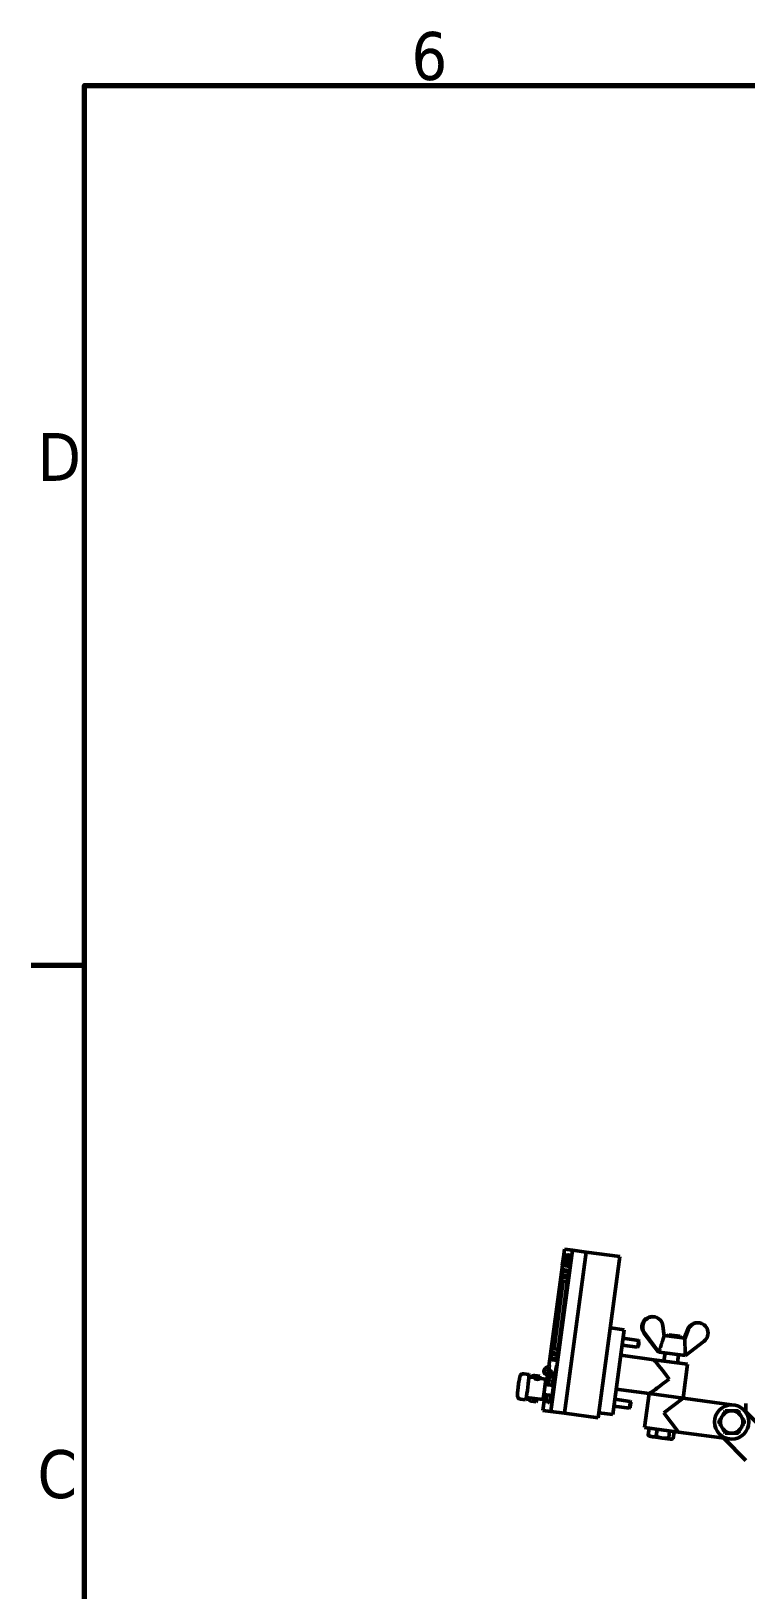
# Model space of a CAD drawing. Header units: millimetres. Extents: x -2015 to 3360, y -4745 to 2376.
# Drawn here: x 49 to 467, y 1417 to 2328 of the extents above; entities that cross this region are included whole.
import ezdxf

# ---------------------------------------------------------------- set-up
doc = ezdxf.new("R2010")
doc.units = ezdxf.units.MM
doc.header["$LTSCALE"] = 8
doc.layers.add('Border (ISO)', color=7, linetype='Continuous', lineweight=70)
doc.layers.add('Visible (ISO)', color=7, linetype='Continuous', lineweight=50)
doc.styles.add('Note Text (ISO)', font='tahoma.ttf')

# ---------------------------------------------------------------- blocks, each defined once
blk = doc.blocks.new('Borders Default Border')
at = {"layer": 'Border (ISO)'}
blk.add_line((10, 222.75), (6.1, 222.75), dxfattribs=at)
at = {"layer": 'Border (ISO)', "flags": 128}
blk.add_lwpolyline([(10, 10), (10, 287), (410, 287), (410, 10), (10, 10)], dxfattribs=at)
at = {"layer": 'Border (ISO)', "char_height": 3.5, "attachment_point": 7, "style": 'Note Text (ISO)'}
for s, insert in [('6', (33.88, 287.33)), ('D', (6.57, 258.13)), ('C', (6.56, 183.81))]:
    blk.add_mtext(s, dxfattribs=dict(at, insert=insert))

msp = doc.modelspace()

# ---------------------------------------------------------------- linework, layer by layer
at = {"layer": 'Visible (ISO)'}
for p, q in [((352.54, 1521.59), (365.21, 1615.74)), ((359.93, 1611.98), (359.4, 1608.04)), ((359.94, 1611.98), (359.41, 1608.04)), ((359.48, 1608.03), (360.01, 1611.97)), ((360.43, 1612.98), (359.52, 1606.95)), ((359.79, 1606.91), (360.51, 1612.97)), ((360.04, 1613.04), (359.9, 1611.98)), ((359.9, 1611.98), (359.94, 1611.98)), ((360.75, 1612.94), (359.94, 1606.89)), ((359.94, 1609.27), (360.24, 1611.26)), ((360.24, 1611.26), (360, 1609.26)), ((360.01, 1611.97), (360.05, 1611.96)), ((360.2, 1613.02), (360.04, 1613.04)), ((360.05, 1611.96), (360.2, 1613.02)), ((360.27, 1611.93), (360.05, 1611.96)), ((360.52, 1616.37), (360.07, 1613.03)), ((360.43, 1612.98), (360.2, 1613.02)), ((360.51, 1612.97), (360.43, 1612.98)), ((360.46, 1520.52), (373.13, 1614.68)), ((360.46, 1520.52), (373.13, 1614.68)), ((360.5, 1610.54), (360.67, 1611.83)), ((360.75, 1612.94), (360.51, 1612.97)), ((365.21, 1615.74), (360.52, 1616.37)), ((360.67, 1611.83), (360.68, 1611.83)), ((360.85, 1612.93), (360.75, 1612.94)), ((361.49, 1612.84), (360.85, 1612.93)), ((361.47, 1611.33), (360.86, 1606.77)), ((361.39, 1610.99), (361.58, 1612.43)), ((361.43, 1609.97), (361.62, 1611.31)), ((361.45, 1610.67), (361.54, 1611.32)), ((361.54, 1611.32), (361.47, 1611.33)), ((361.59, 1611.32), (361.54, 1611.32)), ((362.48, 1612.83), (361.55, 1612.95)), ((362.26, 1612.34), (361.58, 1612.43)), ((362.46, 1612.68), (361.59, 1612.79)), ((361.7, 1611.32), (361.6, 1611.33)), ((361.69, 1611.3), (361.62, 1611.31)), ((362.27, 1611.23), (361.65, 1606.66)), ((361.86, 1611.18), (361.71, 1610.08)), ((361.72, 1606.66), (362.33, 1611.22)), ((362.13, 1611.39), (361.76, 1611.44)), ((362.36, 1611.21), (361.82, 1606.64)), ((361.89, 1606.63), (362.58, 1611.18)), ((362.08, 1611.25), (361.95, 1610.26)), ((362.13, 1611.37), (361.97, 1611.4)), ((362.07, 1608.18), (362.43, 1611.2)), ((362.52, 1611.19), (362.07, 1608.18)), ((362.11, 1611.25), (362.08, 1611.25)), ((362.28, 1612.55), (362.11, 1611.25)), ((362.11, 1610.24), (362.24, 1611.23)), ((362.18, 1611.24), (362.35, 1612.54)), ((362.24, 1611.23), (362.18, 1611.24)), ((362.27, 1611.23), (362.24, 1611.23)), ((362.33, 1611.22), (362.27, 1611.23)), ((362.35, 1612.54), (362.28, 1612.55)), ((362.36, 1611.21), (362.33, 1611.22)), ((362.5, 1612.98), (362.35, 1611.88)), ((362.44, 1612.53), (362.35, 1612.54)), ((362.35, 1611.88), (362.42, 1611.87)), ((362.43, 1611.2), (362.36, 1611.21)), ((362.42, 1611.87), (362.57, 1612.97)), ((363.41, 1611.73), (362.42, 1611.87)), ((362.52, 1611.19), (362.43, 1611.2)), ((362.57, 1612.97), (362.5, 1612.98)), ((362.58, 1611.18), (362.52, 1611.19)), ((363.56, 1612.84), (362.57, 1612.97)), ((363.57, 1611.05), (362.58, 1611.18)), ((363.25, 1611.76), (363.17, 1611.1)), ((363.56, 1612.84), (363.41, 1611.73)), ((373.13, 1614.68), (365.21, 1615.74)), ((392.93, 1612.01), (373.13, 1614.68)), ((380.26, 1517.86), (392.93, 1612.01)), ((359.26, 1606.99), (351.29, 1547.77)), ((352.36, 1551.88), (359.43, 1604.41)), ((359.34, 1603.41), (352.54, 1552.87)), ((363.14, 1603.91), (356.08, 1551.38)), ((356.17, 1552.38), (362.96, 1602.93)), ((359.37, 1608.04), (359.23, 1606.99)), ((359.23, 1606.99), (359.38, 1606.97)), ((362.96, 1602.93), (359.34, 1603.41)), ((359.41, 1608.04), (359.37, 1608.04)), ((359.38, 1606.97), (359.52, 1608.02)), ((359.43, 1606.96), (359.38, 1606.97)), ((359.64, 1608.56), (359.43, 1606.96)), ((359.43, 1606.96), (359.49, 1606.95)), ((359.43, 1604.41), (363.14, 1603.91)), ((359.52, 1608.02), (359.48, 1608.03)), ((359.49, 1606.95), (359.71, 1608.55)), ((359.52, 1606.95), (359.49, 1606.95)), ((359.57, 1608.02), (359.52, 1608.02)), ((359.52, 1606.95), (359.59, 1606.94)), ((359.59, 1606.94), (359.78, 1608.17)), ((359.72, 1606.92), (359.59, 1606.94)), ((359.71, 1608.55), (359.64, 1608.56)), ((359.76, 1608.54), (359.71, 1608.55)), ((359.86, 1608.16), (359.72, 1606.92)), ((359.72, 1606.92), (359.79, 1606.91)), ((359.78, 1608.17), (359.86, 1608.16)), ((359.82, 1606.91), (359.79, 1606.91)), ((360.03, 1608.51), (359.82, 1606.91)), ((359.82, 1606.91), (359.88, 1606.9)), ((359.88, 1606.9), (360.1, 1608.5)), ((359.94, 1606.89), (359.88, 1606.9)), ((360, 1609.26), (359.94, 1609.27)), ((359.94, 1606.89), (360.05, 1606.88)), ((360.1, 1608.5), (360.03, 1608.51)), ((360.68, 1606.8), (360.05, 1606.88)), ((360.15, 1608.49), (360.1, 1608.5)), ((360.16, 1607.99), (360.36, 1609.51)), ((360.16, 1607.99), (360.16, 1607.99)), ((360.36, 1609.51), (360.38, 1609.51)), ((360.51, 1610.54), (360.5, 1610.54)), ((360.55, 1610.19), (360.56, 1610.22)), ((361.03, 1610.12), (360.55, 1610.19)), ((361.04, 1610.15), (360.56, 1610.22)), ((360.75, 1610.08), (360.6, 1608.95)), ((360.6, 1608.95), (360.72, 1608.93)), ((361.11, 1606.62), (360.71, 1606.67)), ((360.72, 1608.93), (360.87, 1610.06)), ((360.87, 1608.91), (360.72, 1608.93)), ((360.87, 1610.06), (360.75, 1610.08)), ((360.86, 1606.77), (360.93, 1606.76)), ((361.02, 1610.04), (360.87, 1610.06)), ((360.87, 1607.18), (361.07, 1608.6)), ((360.91, 1607.17), (360.87, 1607.18)), ((360.93, 1606.76), (361.34, 1609.81)), ((361.09, 1606.74), (360.93, 1606.76)), ((361.07, 1608.6), (361.06, 1608.6)), ((361.1, 1608.59), (361.07, 1608.6)), ((361.29, 1606.59), (361.12, 1606.61)), ((361.28, 1606.72), (361.19, 1606.74)), ((361.25, 1606.98), (361.41, 1608.15)), ((361.3, 1606.97), (361.25, 1606.98)), ((362.28, 1606.45), (361.29, 1606.59)), ((361.43, 1609.8), (361.34, 1609.81)), ((361.35, 1608.75), (361.49, 1608.73)), ((361.38, 1611), (361.39, 1610.99)), ((361.44, 1607.19), (361.38, 1606.7)), ((361.38, 1606.7), (361.44, 1606.69)), ((361.43, 1610.99), (361.39, 1610.99)), ((361.41, 1608.15), (361.41, 1608.15)), ((361.44, 1608.15), (361.41, 1608.15)), ((361.45, 1609.96), (361.43, 1609.97)), ((361.43, 1609.97), (361.43, 1609.97)), ((361.44, 1606.69), (361.86, 1609.79)), ((361.54, 1606.68), (361.44, 1606.69)), ((361.54, 1609.6), (361.46, 1609.61)), ((361.49, 1608.73), (361.56, 1609.24)), ((361.52, 1608.73), (361.49, 1608.73)), ((361.66, 1608.84), (361.54, 1607.89)), ((362.55, 1606.45), (361.56, 1606.59)), ((361.64, 1608.67), (361.59, 1608.68)), ((361.63, 1606.71), (361.77, 1607.71)), ((361.66, 1606.7), (361.63, 1606.71)), ((361.65, 1606.66), (361.72, 1606.66)), ((361.98, 1610.26), (361.69, 1608.13)), ((361.71, 1610.08), (361.72, 1610.08)), ((361.83, 1610.06), (361.72, 1610.08)), ((361.82, 1606.64), (361.72, 1606.66)), ((361.77, 1607.71), (361.76, 1607.71)), ((361.79, 1607.7), (361.77, 1607.71)), ((361.78, 1609.72), (361.78, 1609.69)), ((361.82, 1608.63), (362.04, 1610.25)), ((361.82, 1606.64), (361.89, 1606.63)), ((362.88, 1606.5), (361.89, 1606.63)), ((361.95, 1610.26), (361.98, 1610.26)), ((362.04, 1610.25), (362.11, 1610.24)), ((362.13, 1610.24), (362.11, 1610.24)), ((362.4, 1604.01), (362.27, 1603.02)), ((363.57, 1611.05), (362.88, 1606.5)), ((362.96, 1602.93), (363.01, 1602.92)), ((363.88, 1608.27), (363.96, 1609.15)), ((363.96, 1608.46), (363.88, 1608.27)), ((363.96, 1609.15), (364.12, 1610.22)), ((364.12, 1609.53), (363.96, 1608.46)), ((363.96, 1609.15), (364.06, 1609.14)), ((364.2, 1610.41), (364.12, 1609.53)), ((364.12, 1610.22), (364.2, 1610.41)), ((364.12, 1610.22), (364.18, 1610.22)), ((358.75, 1597.94), (353.42, 1558.3)), ((359.74, 1597.81), (354.41, 1558.17)), ((356.76, 1557.85), (362.09, 1597.49)), ((362.09, 1597.49), (358.75, 1597.94)), ((359.18, 1601.17), (359.05, 1600.17)), ((359.05, 1600.17), (362.39, 1599.72)), ((362.52, 1600.72), (359.18, 1601.17)), ((360.17, 1601.03), (360.04, 1600.04)), ((362.39, 1599.72), (362.52, 1600.72)), ((412.47, 1576.93), (412.93, 1576.87)), ((387.33, 1570.39), (395.35, 1569.31)), ((395.35, 1569.31), (392.02, 1544.53)), ((415.18, 1556.38), (406.95, 1567.34)), ((407.41, 1567.28), (415.64, 1556.32)), ((418.72, 1565.63), (418, 1571.66)), ((430.76, 1564.38), (418.68, 1566)), ((421.46, 1566.4), (420.6, 1565.75)), ((421.46, 1566.4), (427.87, 1565.54)), ((432.59, 1569.7), (430.44, 1564.42)), ((430.76, 1564.02), (433.05, 1569.64)), ((439.32, 1573.32), (438.86, 1573.38)), ((353.42, 1558.3), (356.76, 1557.85)), ((394.15, 1560.39), (403.24, 1559.17)), ((394.68, 1564.35), (403.77, 1563.13)), ((403.63, 1559.47), (403.24, 1559.17)), ((404.07, 1562.74), (403.77, 1563.13)), ((427.87, 1565.54), (428.53, 1564.68)), ((430.76, 1564.38), (430.76, 1564.18)), ((442.1, 1562.61), (431.28, 1554.22)), ((356.08, 1551.38), (352.36, 1551.88)), ((352.54, 1552.87), (356.17, 1552.38)), ((353.12, 1556.07), (352.98, 1555.08)), ((352.98, 1555.08), (356.33, 1554.63)), ((356.46, 1555.62), (353.12, 1556.07)), ((354.11, 1555.94), (353.97, 1554.95)), ((355.47, 1552.48), (355.33, 1551.48)), ((356.17, 1552.38), (356.21, 1552.38)), ((356.33, 1554.63), (356.46, 1555.62)), ((393.35, 1554.44), (412.68, 1551.84)), ((432.49, 1549.18), (412.68, 1551.84)), ((415.18, 1556.38), (415.64, 1556.32)), ((415.64, 1556.32), (415.76, 1556.31)), ((431.16, 1554.24), (415.76, 1556.31)), ((418.62, 1551.04), (419.26, 1555.83)), ((426.55, 1549.98), (427.19, 1554.77)), ((432.49, 1549.18), (429.83, 1529.36)), ((431.28, 1554.22), (431.16, 1554.24)), ((339.72, 1543.24), (336.75, 1543.64)), ((349.42, 1540.42), (339.73, 1541.73)), ((346.01, 1542.14), (343.04, 1542.54)), ((348.64, 1544.06), (348.71, 1543.94)), ((350.62, 1539), (349.43, 1539.16)), ((350.64, 1542.97), (350.12, 1539.07)), ((350.52, 1541.64), (350.38, 1540.56)), ((351.37, 1540.11), (350.41, 1540.24)), ((350.53, 1541.64), (350.52, 1541.64)), ((350.53, 1543.71), (350.79, 1543.22)), ((350.64, 1541.62), (350.53, 1541.64)), ((351.23, 1545.28), (350.56, 1540.32)), ((350.56, 1540.32), (350.63, 1540.31)), ((350.8, 1540.29), (350.63, 1540.31)), ((350.81, 1543.37), (350.69, 1542.5)), ((350.69, 1542.5), (350.7, 1542.5)), ((350.75, 1541.24), (351.16, 1544.35)), ((350.75, 1541.24), (350.75, 1541.24)), ((350.98, 1541.6), (350.8, 1540.29)), ((350.8, 1540.29), (350.86, 1540.28)), ((350.82, 1543.37), (350.81, 1543.37)), ((350.87, 1542.64), (350.82, 1542.65)), ((350.92, 1542.99), (350.83, 1543)), ((350.83, 1542.95), (350.83, 1543)), ((350.91, 1542.94), (350.83, 1542.95)), ((351, 1545.1), (350.85, 1544.04)), ((350.85, 1544.04), (350.86, 1544.04)), ((350.95, 1544.02), (350.86, 1544.04)), ((350.86, 1540.28), (351.03, 1541.59)), ((351, 1540.26), (350.86, 1540.28)), ((351.03, 1541.59), (350.98, 1541.6)), ((351.11, 1541.07), (351, 1540.26)), ((351, 1540.26), (351.17, 1540.24)), ((351.2, 1541.57), (351.03, 1541.59)), ((352.1, 1545.27), (351.11, 1545.4)), ((351.2, 1545.08), (351.13, 1545.09)), ((351.16, 1544.35), (351.16, 1544.35)), ((351.17, 1540.24), (351.29, 1541.18)), ((351.2, 1540.24), (351.17, 1540.24)), ((351.29, 1541.18), (351.19, 1541.19)), ((351.37, 1541.55), (351.2, 1540.24)), ((351.2, 1540.24), (351.25, 1540.23)), ((351.3, 1545.27), (351.23, 1545.28)), ((351.25, 1540.23), (351.43, 1541.54)), ((351.31, 1540.22), (351.25, 1540.23)), ((351.32, 1541.17), (351.29, 1541.18)), ((351.7, 1545.21), (351.3, 1545.27)), ((351.42, 1541.09), (351.31, 1540.22)), ((351.31, 1540.22), (351.39, 1540.21)), ((351.43, 1541.54), (351.37, 1541.55)), ((351.47, 1541.08), (351.42, 1541.09)), ((351.53, 1541.52), (351.43, 1541.54)), ((351.82, 1543.7), (351.47, 1541.08)), ((351.64, 1545.01), (351.49, 1543.93)), ((351.49, 1543.93), (351.5, 1543.93)), ((351.59, 1543.91), (351.5, 1543.93)), ((351.53, 1541.07), (352.08, 1545.18)), ((351.58, 1541.07), (351.53, 1541.07)), ((351.55, 1540.89), (351.58, 1541.07)), ((351.62, 1544.19), (351.56, 1544.2)), ((351.6, 1541.06), (351.58, 1541.07)), ((352.74, 1545.17), (351.75, 1545.31)), ((351.88, 1544.52), (351.78, 1543.71)), ((351.78, 1543.71), (351.82, 1543.7)), ((352.08, 1545.18), (352.03, 1545.18)), ((353.07, 1545.04), (352.08, 1545.18)), ((353.07, 1545.04), (352.72, 1542.45)), ((353.88, 1542.6), (353.78, 1542.61)), ((355.21, 1543.89), (355.31, 1544.84)), ((355.28, 1543.97), (355.21, 1543.89)), ((355.44, 1545), (355.28, 1543.97)), ((355.31, 1544.84), (355.47, 1545.87)), ((355.31, 1544.84), (355.41, 1544.82)), ((355.54, 1545.95), (355.44, 1545)), ((355.47, 1545.87), (355.54, 1545.95)), ((355.47, 1545.87), (355.53, 1545.86)), ((392.02, 1544.53), (388.68, 1519.76)), ((347.82, 1528.53), (338.13, 1529.83)), ((349.29, 1529.09), (348.06, 1529.26)), ((348.46, 1531.47), (353.3, 1530.82)), ((349.26, 1537.42), (354.1, 1536.77)), ((390.68, 1534.62), (410.02, 1532.02)), ((410.01, 1532.02), (407.34, 1512.2)), ((410.02, 1532.02), (429.83, 1529.36)), ((410.02, 1532.02), (429.83, 1529.36)), ((418.58, 1520.78), (429.83, 1529.36)), ((459.56, 1525.36), (429.83, 1529.36)), ((337.72, 1528.38), (334.75, 1528.78)), ((344.01, 1527.28), (341.04, 1527.68)), ((348.79, 1529.16), (347.85, 1522.22)), ((347.85, 1522.22), (352.54, 1521.59)), ((351.75, 1526.74), (351.65, 1526.76)), ((360.46, 1520.52), (352.54, 1521.59)), ((380.26, 1517.86), (360.46, 1520.52)), ((380.66, 1520.83), (388.68, 1519.76)), ((389.35, 1524.71), (398.44, 1523.49)), ((389.88, 1528.68), (398.97, 1527.45)), ((398.84, 1523.79), (398.44, 1523.49)), ((399.27, 1527.06), (398.98, 1527.45)), ((427.16, 1509.54), (418.58, 1520.78)), ((486.51, 1501.31), (465.3, 1522.52)), ((466.51, 1521.31), (466.51, 1526.31)), ((407.34, 1512.2), (427.16, 1509.54)), ((409.91, 1511.86), (409.37, 1507.77)), ((414.65, 1511.22), (414.1, 1507.14)), ((410.18, 1507.08), (409.78, 1507.39)), ((410.18, 1507.08), (411.65, 1506.88)), ((411.65, 1506.88), (417.69, 1506.07)), ((417.69, 1506.07), (422.66, 1505.4)), ((421.98, 1510.23), (421.43, 1506.15)), ((422.66, 1505.4), (423.07, 1505.34)), ((423.07, 1505.34), (423.54, 1505.54)), ((424.59, 1509.88), (424.04, 1505.8)), ((456.89, 1505.54), (427.16, 1509.54)), ((466.51, 1493.02), (453.55, 1505.99))]:
    msp.add_line(p, q, dxfattribs=at)
msp.add_circle((458.23, 1515.45), 10, dxfattribs=at)
for start, end in [(90, 150), (30, 90), (150, 210), (210, 270), (270, 330), (330, 30)]:
    msp.add_arc((458.23, 1515.45), 6.5, start, end, dxfattribs=at)
for centre, major_axis in [((364.04, 1609.34), (-0.4, -2.97)), ((364.04, 1609.34), (-0.4, -2.97)), ((355.37, 1544.92), (-0.4, -2.97)), ((355.37, 1544.92), (0.4, 2.97)), ((351.37, 1538.9), (-0.133, -0.991))]:
    msp.add_ellipse(centre, major_axis=major_axis, ratio=0.046846, dxfattribs=at)
for centre, major_axis, ratio, start_param, end_param in [((359.95, 1609.89), (-0.4, -2.97), 0.046846, 6.14313, 6.423241), ((411.67, 1570.98), (0.8, 5.95), 0.986315, 0, 2.35544), ((412.13, 1570.92), (0.8, 5.95), 0.986315, 4.968542, 8.638625), ((438.06, 1567.43), (0.8, 5.95), 0.986315, 0, 1.314643), ((438.52, 1567.37), (0.8, 5.95), 0.986315, 3.927745, 7.597828), ((403.5, 1561.15), (0.27, 1.98), 0.046846, 3.141593, 6.283185), ((403.85, 1561.1), (-0.22, -1.64), 0.046846, 0.046915, 3.094678), ((402.67, 1495.59), (-28.02, -68.79), 0.030116, 3.049309, 3.075373), ((351.29, 1545.47), (-2.65, -1.41), 0.725498, 4.200651, 6.283185), ((351.35, 1545.35), (-2.65, -1.41), 0.725498, 4.226995, 7.272308), ((351.29, 1545.47), (-0.4, -2.97), 0.046846, 1.53968, 2.422876), ((351.29, 1545.47), (0.4, 2.97), 0.046846, 5.638786, 6.952714), ((421.25, 1540.6), (8.58, -11.24), 0.023436, 1.547365, 3.118161), ((338.72, 1535.81), (-1, -7.43), 0.046846, 0, 3.141593), ((345.01, 1534.71), (1, 7.43), 0.046846, 5.6975, 6.283185), ((348.62, 1534.48), (-0.8, -5.95), 0.046846, 0, 3.141593), ((350.43, 1537.01), (0.53, 3.96), 0.046846, 0.645179, 1.047198), ((349.96, 1534.05), (0.67, 4.96), 0.046846, 5.419973, 6.283185), ((350.43, 1537.01), (-0.53, -3.96), 0.046846, 1.633337, 2.496414), ((352.81, 1534.67), (1.07, 7.93), 0.046846, 4.997485, 6.283185), ((421.25, 1540.6), (11.24, 8.58), 0.023436, 3.165024, 4.735821), ((349.96, 1534.05), (-0.67, -4.96), 0.046846, 0, 0.988432), ((350.3, 1530.97), (-0.133, -0.991), 0.046846, 4.459709, 8.106662), ((350.94, 1536.94), (0.133, 0.991), 0.046846, 4.965069, 7.601301), ((351.26, 1536.9), (0.133, 0.991), 0.046846, 4.965069, 7.601301), ((352.81, 1534.67), (-1.07, -7.93), 0.046846, 0, 1.082921), ((353.57, 1533.81), (0.53, 3.96), 0.046846, 2.418858, 7.00592), ((345.01, 1534.71), (-1, -7.43), 0.046846, 0, 0.697163), ((398.7, 1525.47), (0.27, 1.98), 0.046846, 3.141593, 6.283185), ((399.05, 1525.42), (-0.22, -1.64), 0.046846, 0.046915, 3.094678)]:
    msp.add_ellipse(centre, major_axis=major_axis, ratio=ratio, start_param=start_param, end_param=end_param, dxfattribs=at)
for points in [[(360.56, 1610.22), (360.6, 1610.38), (360.71, 1611.07), (360.77, 1611.51)], [(360.66, 1611.22), (360.63, 1611.02), (360.58, 1610.72), (360.56, 1610.63)], [(360.71, 1611.74), (360.71, 1611.67), (360.68, 1611.36), (360.66, 1611.22)], [(360.68, 1611.83), (360.7, 1611.83), (360.72, 1611.81), (360.71, 1611.74)], [(360.77, 1611.51), (360.82, 1611.89), (360.89, 1612.48), (360.89, 1612.65)], [(360.89, 1612.65), (360.9, 1612.82), (360.88, 1612.92), (360.85, 1612.93)], [(361.55, 1612.95), (361.49, 1612.96), (361.18, 1611.26), (360.99, 1609.83)], [(361.06, 1609.81), (361.14, 1610.34), (361.26, 1611.13), (361.3, 1611.36)], [(361.3, 1611.36), (361.34, 1611.62), (361.4, 1611.82), (361.41, 1611.82)], [(361.76, 1611.44), (361.7, 1611.45), (361.47, 1610.12), (361.31, 1609)], [(361.42, 1611.5), (361.41, 1611.37), (361.39, 1611.09), (361.38, 1611)], [(361.41, 1611.82), (361.43, 1611.82), (361.43, 1611.63), (361.42, 1611.5)], [(361.54, 1611.11), (361.52, 1611.03), (361.47, 1610.75), (361.45, 1610.67)], [(361.6, 1611.33), (361.59, 1611.33), (361.56, 1611.2), (361.54, 1611.11)], [(361.59, 1612.79), (361.59, 1612.86), (361.57, 1612.95), (361.55, 1612.95)], [(361.56, 1609.24), (361.7, 1610.29), (361.81, 1611.43), (361.76, 1611.44)], [(361.58, 1612.43), (361.58, 1612.51), (361.59, 1612.73), (361.59, 1612.79)], [(361.62, 1611.31), (361.61, 1611.32), (361.61, 1611.33), (361.6, 1611.33)], [(361.97, 1611.4), (361.95, 1611.4), (361.88, 1611.24), (361.86, 1611.18)], [(361.86, 1609.79), (361.97, 1610.6), (362.02, 1611.39), (361.97, 1611.4)], [(360.05, 1606.88), (360.08, 1606.88), (360.15, 1607.1), (360.2, 1607.36)], [(360.24, 1608.1), (360.21, 1608), (360.19, 1607.98), (360.16, 1607.99)], [(360.2, 1607.36), (360.25, 1607.59), (360.35, 1608.27), (360.41, 1608.72)], [(360.34, 1608.75), (360.31, 1608.53), (360.26, 1608.19), (360.24, 1608.1)], [(360.42, 1609.44), (360.41, 1609.35), (360.38, 1609.03), (360.34, 1608.75)], [(360.38, 1609.51), (360.39, 1609.51), (360.42, 1609.49), (360.42, 1609.44)], [(360.41, 1608.72), (360.5, 1609.33), (360.56, 1610.07), (360.55, 1610.19)], [(360.56, 1610.63), (360.55, 1610.55), (360.53, 1610.54), (360.51, 1610.54)], [(360.99, 1609.83), (360.79, 1608.34), (360.64, 1606.68), (360.71, 1606.67)], [(360.71, 1606.67), (360.73, 1606.67), (360.76, 1606.75), (360.79, 1606.84)], [(360.79, 1606.84), (360.81, 1606.91), (360.86, 1607.1), (360.87, 1607.18)], [(360.87, 1607.8), (360.86, 1607.8), (360.86, 1608.01), (360.88, 1608.24)], [(360.96, 1608.12), (360.94, 1608), (360.89, 1607.8), (360.87, 1607.8)], [(360.88, 1608.24), (360.9, 1608.48), (360.99, 1609.25), (361.06, 1609.81)], [(361.06, 1608.6), (361.04, 1608.5), (360.99, 1608.24), (360.96, 1608.12)], [(361.31, 1609), (361.16, 1607.86), (361.06, 1606.62), (361.12, 1606.61)], [(361.12, 1606.61), (361.14, 1606.61), (361.17, 1606.67), (361.19, 1606.74)], [(361.19, 1606.74), (361.21, 1606.79), (361.24, 1606.91), (361.25, 1606.98)], [(361.25, 1607.88), (361.26, 1608.01), (361.31, 1608.43), (361.35, 1608.75)], [(361.27, 1607.64), (361.25, 1607.64), (361.24, 1607.75), (361.25, 1607.88)], [(361.34, 1607.83), (361.31, 1607.74), (361.28, 1607.64), (361.27, 1607.64)], [(361.42, 1608.03), (361.34, 1607.41), (361.26, 1606.59), (361.29, 1606.59)], [(361.29, 1606.59), (361.31, 1606.59), (361.34, 1606.68), (361.36, 1606.77)], [(361.34, 1609.81), (361.36, 1609.9), (361.4, 1610.03), (361.41, 1610.03)], [(361.41, 1608.15), (361.39, 1608.09), (361.35, 1607.91), (361.34, 1607.83)], [(361.36, 1606.77), (361.38, 1606.87), (361.42, 1607.06), (361.44, 1607.19)], [(361.41, 1610.03), (361.42, 1610.03), (361.43, 1610), (361.43, 1609.97)], [(361.63, 1609.34), (361.59, 1609.16), (361.49, 1608.53), (361.42, 1608.03)], [(361.46, 1607.57), (361.44, 1607.58), (361.46, 1607.82), (361.5, 1608.14)], [(361.46, 1609.61), (361.52, 1610.03), (361.61, 1610.53), (361.63, 1610.53)], [(361.54, 1607.89), (361.51, 1607.74), (361.47, 1607.57), (361.46, 1607.57)], [(361.5, 1608.14), (361.53, 1608.35), (361.58, 1608.61), (361.59, 1608.68)], [(361.63, 1610.53), (361.65, 1610.53), (361.6, 1610.05), (361.54, 1609.6)], [(361.69, 1608.13), (361.58, 1607.31), (361.52, 1606.59), (361.56, 1606.59)], [(361.56, 1606.59), (361.58, 1606.58), (361.61, 1606.65), (361.63, 1606.71)], [(361.59, 1608.68), (361.61, 1608.75), (361.64, 1608.81), (361.66, 1608.84)], [(361.78, 1609.69), (361.75, 1609.66), (361.68, 1609.52), (361.63, 1609.34)], [(361.72, 1607.57), (361.7, 1607.58), (361.71, 1607.74), (361.73, 1607.89)], [(361.72, 1610.08), (361.75, 1610.22), (361.81, 1610.39), (361.82, 1610.39)], [(361.76, 1607.71), (361.75, 1607.67), (361.72, 1607.57), (361.72, 1607.57)], [(361.73, 1607.89), (361.74, 1608.03), (361.79, 1608.39), (361.82, 1608.63)], [(361.82, 1610.39), (361.85, 1610.39), (361.83, 1610.1), (361.78, 1609.72)], [(362.31, 1606.49), (362.29, 1606.45), (362.28, 1606.45)], [(350.38, 1540.56), (350.37, 1540.44), (350.39, 1540.24), (350.41, 1540.24)], [(350.41, 1540.24), (350.44, 1540.23), (350.5, 1540.45), (350.54, 1540.66)], [(350.53, 1541.2), (350.52, 1541.2), (350.52, 1541.46), (350.53, 1541.64)], [(350.59, 1541.36), (350.57, 1541.26), (350.54, 1541.2), (350.53, 1541.2)], [(350.54, 1540.66), (350.58, 1540.87), (350.68, 1541.46), (350.73, 1541.83)], [(350.68, 1541.91), (350.65, 1541.69), (350.61, 1541.44), (350.59, 1541.36)], [(350.63, 1540.31), (350.66, 1540.31), (350.72, 1540.45), (350.77, 1540.69)], [(350.73, 1542.43), (350.73, 1542.37), (350.71, 1542.13), (350.68, 1541.91)], [(350.7, 1542.5), (350.71, 1542.5), (350.73, 1542.48), (350.73, 1542.43)], [(350.73, 1541.83), (350.76, 1542.11), (350.81, 1542.52), (350.82, 1542.65)], [(350.83, 1541.43), (350.8, 1541.26), (350.77, 1541.24), (350.75, 1541.24)], [(350.77, 1540.69), (350.83, 1540.99), (351.01, 1542.07), (351.1, 1542.77)], [(350.87, 1543.47), (350.85, 1543.41), (350.83, 1543.37), (350.82, 1543.37)], [(350.82, 1542.65), (350.83, 1542.8), (350.83, 1542.93), (350.83, 1542.95)], [(350.83, 1543), (350.87, 1543.09), (350.97, 1543.72), (351.03, 1544.15)], [(351.04, 1542.78), (350.98, 1542.29), (350.87, 1541.62), (350.83, 1541.43)], [(350.86, 1544.04), (350.87, 1544.08), (350.9, 1544.25), (350.92, 1544.3)], [(350.94, 1543.95), (350.92, 1543.75), (350.88, 1543.53), (350.87, 1543.47)], [(350.92, 1544.3), (350.94, 1544.36), (350.96, 1544.45), (350.97, 1544.45)], [(350.99, 1544.34), (350.98, 1544.29), (350.96, 1544.1), (350.94, 1543.95)], [(350.97, 1544.45), (350.98, 1544.44), (350.99, 1544.4), (350.99, 1544.34)], [(351.11, 1545.4), (351.09, 1545.4), (351.02, 1545.2), (351, 1545.1)], [(351.03, 1544.15), (351.07, 1544.45), (351.12, 1544.93), (351.13, 1545.09)], [(351.2, 1544.17), (351.19, 1543.98), (351.11, 1543.27), (351.04, 1542.78)], [(351.1, 1542.77), (351.2, 1543.49), (351.31, 1544.55), (351.33, 1544.87)], [(351.13, 1545.09), (351.14, 1545.24), (351.13, 1545.4), (351.11, 1545.4)], [(351.35, 1542.38), (351.3, 1542.08), (351.18, 1541.44), (351.11, 1541.07)], [(351.16, 1544.35), (351.18, 1544.34), (351.2, 1544.31), (351.2, 1544.17)], [(351.19, 1541.19), (351.21, 1541.29), (351.3, 1541.74), (351.36, 1542.04)], [(351.33, 1544.87), (351.35, 1545.13), (351.33, 1545.26), (351.3, 1545.27)], [(351.55, 1543.64), (351.51, 1543.33), (351.42, 1542.75), (351.35, 1542.38)], [(351.36, 1542.04), (351.44, 1542.52), (351.58, 1543.36), (351.64, 1543.8)], [(351.5, 1543.93), (351.51, 1543.96), (351.54, 1544.12), (351.56, 1544.2)], [(351.61, 1544.36), (351.63, 1544.36), (351.6, 1543.99), (351.55, 1543.64)], [(351.56, 1544.2), (351.58, 1544.27), (351.6, 1544.36), (351.61, 1544.36)], [(351.75, 1545.31), (351.73, 1545.31), (351.66, 1545.11), (351.64, 1545.01)], [(351.64, 1543.8), (351.73, 1544.51), (351.79, 1545.3), (351.75, 1545.31)], [(351.94, 1544.63), (351.92, 1544.57), (351.89, 1544.51), (351.88, 1544.52)], [(352.03, 1545.18), (352, 1544.98), (351.96, 1544.71), (351.94, 1544.63)], [(352.1, 1545.27), (352.11, 1545.27), (352.11, 1545.26)], [(352.74, 1545.17), (352.76, 1545.17), (352.77, 1545.08)]]:
    msp.add_open_spline(points, degree=2, dxfattribs=at)
for points, degree, knots in [([(362.61, 1606.54), (362.6, 1606.5), (362.57, 1606.45), (362.55, 1606.45)], 2, [0.360392, 0.360392, 0.360392, 1, 2, 2, 2]), ([(336.75, 1543.64), (336.54, 1543.67), (336.32, 1543.66), (335.91, 1543.59), (335.73, 1543.52), (335.4, 1543.35), (335.26, 1543.25), (335.01, 1543.03), (334.93, 1542.93), (334.78, 1542.73), (334.73, 1542.64), (334.64, 1542.48), (334.61, 1542.41), (334.53, 1542.22), (334.5, 1542.13), (334.39, 1541.76), (334.33, 1541.49), (334.17, 1540.73), (334.08, 1540.22), (333.9, 1539.12), (333.81, 1538.56), (333.63, 1537.38), (333.55, 1536.77), (333.39, 1535.57), (333.32, 1534.97), (333.19, 1533.85), (333.13, 1533.32), (333.04, 1532.36), (333.01, 1531.94), (332.98, 1531.38), (332.98, 1531.19), (332.98, 1530.87), (332.98, 1530.74), (333.02, 1530.46), (333.03, 1530.39), (333.08, 1530.2), (333.12, 1530.07), (333.31, 1529.7), (333.42, 1529.5), (333.84, 1529.13), (334.06, 1528.98), (334.47, 1528.83), (334.61, 1528.79), (334.75, 1528.78)], 3, [4.714539, 4.714539, 4.714539, 4.714539, 4.729652, 4.729652, 4.746298, 4.746298, 4.767908, 4.767908, 4.798484, 4.798484, 4.837797, 4.837797, 4.890684, 4.890684, 4.995253, 4.995253, 5.309412, 5.309412, 5.68732, 5.68732, 6.020136, 6.020136, 6.346608, 6.346608, 6.672098, 6.672098, 6.999937, 6.999937, 7.338352, 7.338352, 7.545621, 7.545621, 7.700877, 7.700877, 7.739667, 7.739667, 7.7892, 7.7892, 7.824372, 7.824372, 7.845983, 7.845983, 7.856132, 7.856132, 7.856132, 7.856132]), ([(343.04, 1542.54), (342.82, 1542.57), (342.61, 1542.56), (342.2, 1542.49), (342.02, 1542.42), (341.68, 1542.26), (341.55, 1542.15), (341.3, 1541.94), (341.21, 1541.83), (341.09, 1541.67), (341.05, 1541.61), (341.02, 1541.55)], 3, [4.7145393, 4.7145393, 4.7145393, 4.7145393, 4.7296522, 4.7296522, 4.7462979, 4.7462979, 4.7679083, 4.7679083, 4.7984836, 4.7984836, 4.8241986, 4.8241986, 4.8241986, 4.8241986]), ([(344.51, 1540.36), (344.35, 1540.38), (344.19, 1540.42), (343.89, 1540.52), (343.75, 1540.58), (343.53, 1540.71), (343.44, 1540.78), (343.31, 1540.91), (343.28, 1540.96), (343.28, 1541.05), (343.31, 1541.09), (343.43, 1541.14), (343.52, 1541.15), (343.73, 1541.15), (343.87, 1541.14), (344.17, 1541.11), (344.34, 1541.09), (344.65, 1541.05), (344.81, 1541.03), (345.12, 1540.97), (345.27, 1540.94), (345.49, 1540.88), (345.59, 1540.85), (345.72, 1540.77), (345.76, 1540.72), (345.76, 1540.63), (345.73, 1540.58), (345.6, 1540.49), (345.5, 1540.44), (345.28, 1540.38), (345.14, 1540.35), (344.83, 1540.33), (344.67, 1540.34), (344.51, 1540.36)], 3, [0, 0, 0, 0, 0.0472366, 0.0472366, 0.0944732, 0.0944732, 0.1417066, 0.1417066, 0.18894, 0.18894, 0.2361735, 0.2361735, 0.2834069, 0.2834069, 0.3306435, 0.3306435, 0.3778801, 0.3778801, 0.4251167, 0.4251167, 0.4723532, 0.4723532, 0.5195867, 0.5195867, 0.5668201, 0.5668201, 0.6140536, 0.6140536, 0.661287, 0.661287, 0.7085236, 0.7085236, 0.7557602, 0.7557602, 0.7557602, 0.7557602]), ([(353.78, 1542.61), (353.58, 1542.64), (353.37, 1542.63), (352.98, 1542.56), (352.81, 1542.5), (352.49, 1542.34), (352.36, 1542.24), (352.13, 1542.04), (352.05, 1541.94), (351.91, 1541.75), (351.86, 1541.67), (351.77, 1541.51), (351.74, 1541.44), (351.66, 1541.24), (351.62, 1541.14), (351.51, 1540.75), (351.44, 1540.45), (351.27, 1539.62), (351.17, 1539.08), (351, 1538.06), (350.94, 1537.64), (350.87, 1537.2)], 3, [4.714539, 4.714539, 4.714539, 4.714539, 4.729696, 4.729696, 4.746386, 4.746386, 4.767958, 4.767958, 4.797764, 4.797764, 4.835477, 4.835477, 4.888444, 4.888444, 5.002044, 5.002044, 5.316204, 5.316204, 5.683123, 5.683123, 5.913672, 5.913672, 5.913672, 5.913672]), ([(339.27, 1529.68), (339.27, 1529.61), (339.28, 1529.53), (339.31, 1529.36), (339.32, 1529.3), (339.37, 1529.11), (339.4, 1528.97), (339.59, 1528.61), (339.71, 1528.4), (340.12, 1528.03), (340.34, 1527.88), (340.75, 1527.73), (340.89, 1527.7), (341.04, 1527.68)], 3, [7.6269643, 7.6269643, 7.6269643, 7.6269643, 7.7008765, 7.7008765, 7.7396669, 7.7396669, 7.7891995, 7.7891995, 7.824372, 7.824372, 7.8459829, 7.8459829, 7.856132, 7.856132, 7.856132, 7.856132]), ([(350.11, 1531.25), (350.1, 1531.16), (350.09, 1531.06), (350.03, 1530.44), (349.99, 1529.97), (349.95, 1529.14), (349.88, 1529), (350.02, 1528.28), (350.03, 1528.22), (350.08, 1528.03), (350.13, 1527.9), (350.33, 1527.55), (350.46, 1527.36), (350.87, 1527.03), (351.08, 1526.9), (351.44, 1526.79), (351.54, 1526.77), (351.65, 1526.76)], 3, [6.9334838, 6.9334838, 6.9334838, 6.9334838, 6.9911058, 6.9911058, 7.3263582, 7.3263582, 7.7187131, 7.7187131, 7.7513978, 7.7513978, 7.7960192, 7.7960192, 7.8279617, 7.8279617, 7.8482281, 7.8482281, 7.856132, 7.856132, 7.856132, 7.856132])]:
    msp.add_open_spline(points, degree=degree, knots=knots, dxfattribs=at)
for points, weights in [([(418.72, 1565.63), (417.42, 1561.54), (415.76, 1556.31)], [1.00062053431, 1.00761882948, 1]), ([(431.16, 1554.24), (430.94, 1559.72), (430.76, 1564.02)], [1, 1.00761882948, 1.00062053431]), ([(452.6, 1518.7), (453.47, 1520.21), (454.47, 1521.95)], [1, 1.0379548493, 1]), ([(454.47, 1521.95), (456.49, 1521.95), (458.23, 1521.95)], [1, 1.0379548493, 1]), ([(458.23, 1521.95), (459.97, 1521.95), (461.98, 1521.95)], [1, 1.0379548493, 1]), ([(461.98, 1521.95), (462.99, 1520.21), (463.86, 1518.7)], [1, 1.0379548493, 1]), ([(450.72, 1515.45), (451.73, 1517.19), (452.6, 1518.7)], [1, 1.0379548493, 1]), ([(452.6, 1512.2), (451.73, 1513.71), (450.72, 1515.45)], [1, 1.0379548493, 1]), ([(454.47, 1508.95), (453.47, 1510.69), (452.6, 1512.2)], [1, 1.0379548493, 1]), ([(463.86, 1512.2), (462.99, 1510.69), (461.98, 1508.95)], [1, 1.0379548493, 1]), ([(463.86, 1518.7), (464.73, 1517.19), (465.73, 1515.45)], [1, 1.0379548493, 1]), ([(465.73, 1515.45), (464.73, 1513.71), (463.86, 1512.2)], [1, 1.0379548493, 1]), ([(409.37, 1507.77), (410.56, 1507.03), (411.65, 1506.88)], [1, 1.0379548493, 1]), ([(409.78, 1507.39), (409.58, 1507.54), (409.37, 1507.77)], [1.01686086405, 1.01263969088, 1]), ([(411.65, 1506.88), (412.75, 1506.73), (414.1, 1507.14)], [1, 1.0379548493, 1]), ([(414.1, 1507.14), (415.98, 1506.3), (417.69, 1506.07)], [1, 1.0379548493, 1]), ([(417.69, 1506.07), (419.39, 1505.84), (421.43, 1506.15)], [1, 1.0379548493, 1]), ([(421.43, 1506.15), (422.05, 1505.48), (422.66, 1505.4)], [1, 1.0379548493, 1]), ([(422.66, 1505.4), (423.26, 1505.32), (424.04, 1505.8)], [1, 1.0379548493, 1]), ([(458.23, 1508.95), (456.49, 1508.95), (454.47, 1508.95)], [1, 1.0379548493, 1]), ([(461.98, 1508.95), (459.97, 1508.95), (458.23, 1508.95)], [1, 1.0379548493, 1])]:
    msp.add_rational_spline(points, weights, degree=2, dxfattribs=at)

# ---------------------------------------------------------------- block references
at = {"xscale": 8, "yscale": 8, "zscale": 8}
msp.add_blockref('Borders Default Border', (0, 0), dxfattribs=at)

doc.saveas('drawing.dxf')
